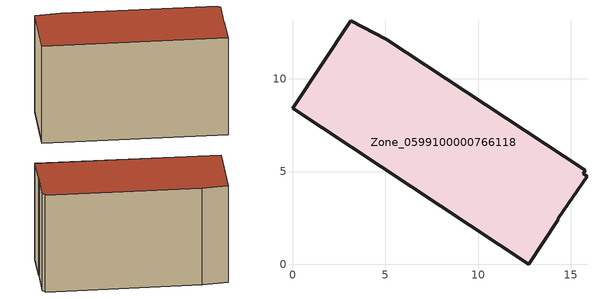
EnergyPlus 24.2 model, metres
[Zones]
Zone_0599100000766118
 floor ground (C_G): 5.06,12.14 15.77,5.06 15.67,4.88 15.86,4.75 14.3,2.48 14.29,2.38 12.71,0 0,8.41 3.14,13.13 z1.64
 wall outside (C_F): 15.67,4.88 15.77,5.06 5.06,12.14 3.14,13.13 0,8.41 12.71,0 14.29,2.38 14.3,2.48 15.86,4.75 15.67,4.88 z1.64:10.43
 roof outside (C_R): 15.77,5.06 5.06,12.14 3.14,13.13 0,8.41 12.71,0 14.29,2.38 14.3,2.48 15.86,4.75 15.67,4.88 z10.43
[BUILDING]
Pand.0599100000766118: North Axis=0; Terrain=City; Loads Convergence Tolerance Value=0.04; Temperature Convergence Tolerance Value=0.4; Solar Distribution=FullExterior; Maximum Number of Warmup Days=25; Minimum Number of Warmup Days=1
[Site:Location]
Rotterdam.The.Hague.AP_ZH_NLD Design_Conditions: Latitude=51.96; Longitude=4.45; Time Zone=1; Elevation=-4.5
[SITE:GROUNDTEMPERATURE:BUILDINGSURFACE]
18, 18, 18, 18, 18, 18, 18, 18, 18, 18, 18, 18
[MATERIAL] Thermal Absorptance=0.9; Solar Absorptance=0.7; Visible Absorptance=0.7
Name | Roughness | Thickness | Conductivity | Density | Specific Heat
G.D.2006-2014 | MediumSmooth | 0.15 | 0.06 | 540 | 1210
F.D.2006-2014 | Rough | 0.3 | 0.12 | 1920 | 840
R.D.2006-2014 | MediumRough | 0.2 | 0.08 | 1500 | 1000
[CONSTRUCTION]
C_G: G.D.2006-2014
C_F: F.D.2006-2014
C_R: R.D.2006-2014
[ZONE]
Zone_0599100000766118: Type=1; Multiplier=1; Ceiling Height=Autocalculate; Volume=Autocalculate; Floor Area=autocalculate; Part of Total Floor Area=Yes
[ZONEINFILTRATION:DESIGNFLOWRATE]
Infil_Zone_0599100000766118: Zone or ZoneList or Space or SpaceList=Zone_0599100000766118; Schedule=AlwaysOn; Design Flow Rate Calculation Method=Flow/Area; Flow Rate per Floor Area=0.0021; Constant Term Coefficient=1; Temperature Term Coefficient=0; Velocity Term Coefficient=0; Velocity Squared Term Coefficient=0
[HVACTEMPLATE:ZONE:IDEALLOADSAIRSYSTEM]
Zone_0599100000766118: Maximum Heating Supply Air Temperature=50; Minimum Cooling Supply Air Temperature=13; Maximum Heating Supply Air Humidity Ratio=0.0156; Minimum Cooling Supply Air Humidity Ratio=0.0077; Heating Limit=NoLimit; Cooling Limit=NoLimit; Dehumidification Control Type=ConstantSensibleHeatRatio; Cooling Sensible Heat Ratio=0.7; Dehumidification Setpoint=60; Humidification Control Type=None; Humidification Setpoint=30; Outdoor Air Method=None; Outdoor Air Flow Rate per Person=0.00944; Outdoor Air Flow Rate per Zone Floor Area=0; Outdoor Air Flow Rate per Zone=0; Demand Controlled Ventilation Type=None; Outdoor Air Economizer Type=NoEconomizer; Heat Recovery Type=None; Sensible Heat Recovery Effectiveness=0.7; Latent Heat Recovery Effectiveness=0.65
[ZONECONTROL:THERMOSTAT]
ThermostatControl_Zone_0599100000766118: Zone or ZoneList=Zone_0599100000766118; Control Type Schedule=DualSetpointControlType; Control 1=Thermostat_Zone_0599100000766118; Temperature Difference Between Cutout And Setpoint=0
[THERMOSTATSETPOINT:DUALSETPOINT]
Thermostat_Zone_0599100000766118: Heating Setpoint Temperature Schedule=HeatingSetpoint_Zone_0599100000766118; Cooling Setpoint Temperature Schedule=CoolingSetpoint_Zone_0599100000766118
[SCHEDULE:COMPACT]
HeatingSetpoint_Zone_0599100000766118: Through: 12/31, For: AllDays, Until: 24:00, 21
CoolingSetpoint_Zone_0599100000766118: Through: 12/31, For: AllDays, Until: 24:00, 24
DualSetpointControlType: Through: 12/31, For: AllDays, Until: 24:00, 4
AlwaysOn: Through: 12/31, For: AllDays, Until: 24:00, 1
